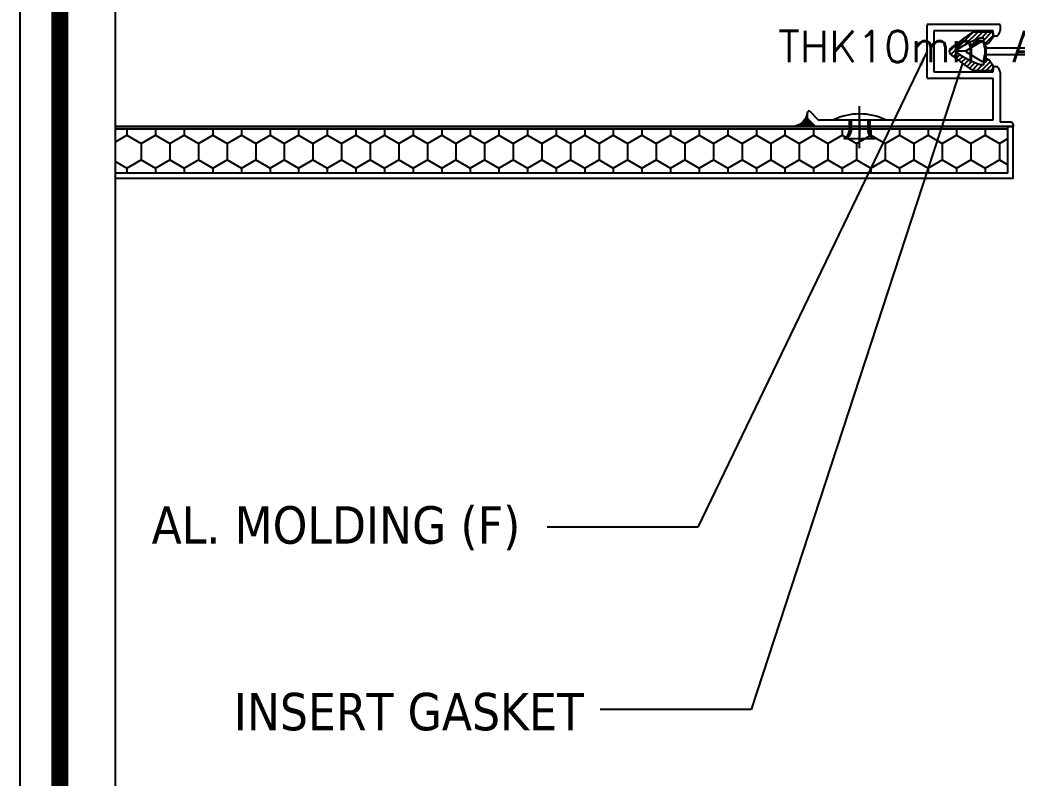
# Model space of a CAD drawing. Header units: millimetres. Extents: x 2352 to 12473, y 635 to 7997.
# Drawn here: x 3926.3 to 4118, y 2904.6 to 3050.4 of the extents above; entities that cross this region are included whole.
import ezdxf

# ---------------------------------------------------------------- set-up
doc = ezdxf.new("R2010")
doc.units = ezdxf.units.MM
doc.layers.get('Defpoints').update_dxf_attribs({"color": 187})
for name, color, linetype in [('4', 4, 'Continuous'), ('cen', 1, 'Continuous'), ('GASKET', 3, 'Continuous'), ('KD-ELE6', 8, 'Continuous'), ('nt', 34, 'Continuous'), ('OTHER', 8, 'Continuous'), ('PE', 9, 'Continuous'), ('REV01', 9, 'Continuous'), ('TE 07', 7, 'Continuous'), ('TEXT', 4, 'Continuous'), ('몰드', 2, 'Continuous')]:
    doc.layers.add(name, color=color, linetype=linetype)
doc.styles.add('Expo M', font='Expo M.ttf')
doc.styles.add('HS', font='simplex', dxfattribs={"bigfont": 'hs'})
doc.styles.get("Standard").update_dxf_attribs({"font": 'arial.ttf'})
doc.dimstyles.new('DS2', dxfattribs={"dimscale": 2, "dimtxt": 1.8, "dimasz": 1.5, "dimexe": 1, "dimexo": 1, "dimgap": 0.5, "dimtad": 1, "dimtoh": 1, "dimdec": 1, "dimzin": 1, "dimdsep": 46, "dimtxsty": 'Expo M', "dimcen": 2, "dimadec": 1, "dimazin": 0, "dimtfac": 1, "dimtdec": 4, "dimtix": 1, "dimtmove": 1, "dimatfit": 3, "dimfxl": 1, "dimtolj": 1, "dimtzin": 1, "dimarcsym": 0})

# ---------------------------------------------------------------- blocks, each defined once
blk = doc.blocks.new('POP-LIVET')
at = {"layer": 'cen', "ltscale": 0.1}
blk.add_line((0, -5.469868237722767), (0, 2.608310944549885), dxfattribs=at)
at = {"layer": 'OTHER'}
for p, q in [((-5, 0), (5, 0)), ((-2, 0), (-2, -2.3)), ((-1.600000000000023, 0), (-1.600000000000023, -2.300000000000003)), ((0, 0), (0, -3.3)), ((1.599999999999909, 0), (1.599999999999909, -2.299999999999998)), ((2, 0), (2, -2.3)), ((-3, -3.6), (3, -3.6))]:
    blk.add_line(p, q, dxfattribs=at)
for centre, radius, start, end in [((-5.175889333840216e-16, -10.82753331879879), 11.92625162277306, 65.2131826788236, 114.7868173211764), ((-3.676654541729838, -2.044881121746278), 1.695952857347376, 293.5145493299817, 351.3482666123633), ((-3.276654541729861, -2.044881121746278), 1.695952857347376, 293.5145493299817, 351.3482666123632), ((3.276654541729747, -2.044881121746277), 1.695952857347376, 188.6517333876367, 246.4854506700183), ((3.676654541729838, -2.044881121746278), 1.695952857347376, 188.6517333876367, 246.4854506700183)]:
    blk.add_arc(centre, radius, start, end, dxfattribs=at)
blk = doc.blocks.new('F2-A')
at = {"layer": '몰드', "color": 7}
for p, q in [((-25.56477302640087, 25.75), (-25.56477302640087, 24.95)), ((1.055051025719877, 25.99999999999915), (-25.31477302640087, 26)), ((-20.96209349806668, 24.7), (-20.66209349806559, 24.99999999999996)), ((-20.66209349806559, 24.99999999999996), (-20.36209349806813, 24.7)), ((1.299999999999272, 1.299999999999997), (1.299999999997453, 25.80000000000007)), ((-25.31477302640087, 24.7), (-20.96209349806668, 24.7)), ((-20.36209349806813, 24.7), (-1.818989403545856e-12, 24.7)), ((-1.818989403545856e-12, 24.7), (-1.818989403545856e-12, 15.04999999999999)), ((-1.818989403545856e-12, 13.84999999999999), (-7.995557817783411e-14, 0.8000000000000007)), ((23.87573593128946, 2.914213562378741), (22.26152236891176, 1.300000000000004)), ((24.24142135623697, 2.831370849904744), (24.15857864376267, 2.914213562378549)), ((24.29999999999745, 1.582842712472981), (24.30000000000109, 2.689949493667243)), ((-2.500000000000027, 0.3999999999999471), (-2.499999999999973, -1.77635683940025e-15)), ((-2.499999999999973, 0), (22.79999999999745, 0)), ((-2.100000000000027, 0.8), (-7.993605777301127e-14, 0.8)), ((13.99999999999818, 1.299999999999883), (1.299999999999272, 1.299999999999883)), ((14.29999999999927, 0.999999999999929), (13.99999999999818, 1.299999999999883)), ((14.59999999999854, 1.299999999999997), (14.29999999999927, 0.999999999999929)), ((22.26152236891176, 1.299999999999997), (14.59999999999854, 1.299999999999997)), ((22.79999999999745, 0), (24.24142135623333, 1.44142135623629))]:
    blk.add_line(p, q, dxfattribs=at)
blk.add_lwpolyline([(-1.818989403545856e-12, 15.04999999999999), (-13.92011523789879, 15.04999999999999), (-14.12006628453819, 16.13080124193871, 0.5475743055143261), (-14.5884062059391, 16.32107603286755), (-17.3354391792498, 14.6948494942099, 0.5172741696878781), (-17.3354391792498, 14.2051505057903), (-14.5884062059391, 12.57892396713223, 0.5475743055143283), (-14.12006628453819, 12.7691987580615), (-13.92011523789879, 13.84999999999999), (-1.818989403545856e-12, 13.84999999999999)], format="xyb", dxfattribs=at)
for centre, radius, start, end in [((-25.31477302640087, 25.75), 0.25, 90, 180), ((-25.31477302640087, 24.95), 0.25, 180, 270), ((1.055051025721696, 25.75000000000111), 0.2499999999980361, 11.53695903266034, 90.00000000020843), ((24.01715728752606, 2.772792206142405), 0.1999999999988742, 44.99999999999194, 135.0000000000254), ((24.10000000000036, 2.689949493665679), 0.2000000000007809, 4.478220991500631e-10, 45.00000000044621), ((-2.100000000000027, 0.4000000000000004), 0.4, 90, 180.0000000000076), ((24.09999999999673, 1.582842712475333), 0.2000000000007245, 314.9999999995521, 359.9999999993266)]:
    blk.add_arc(centre, radius, start, end, dxfattribs=at)
blk = doc.blocks.new('F1-A')
at = {"layer": '몰드', "color": 7}
for p, q in [((-13.99999999999818, 9.399999999999899), (-13.99999999999818, 19.49999999999996)), ((-13.79999999999745, 19.70000000000034), (-0.1999999999989086, 19.70000000000034)), ((1.818989403545856e-12, 19.49999999999996), (1.818989403545856e-12, 18.44670916832438)), ((-1.299999999997453, 18.4), (-12.69999999999891, 18.4)), ((-12.69999999999891, 18.4), (-12.69999999999891, 10.50000000000016)), ((-1.299999999997453, 17.3648292713711), (-1.299999999997453, 18.4)), ((-0.6356824828053504, 17.3648292713711), (-1.299999999997453, 17.3648292713711)), ((-0.02068900974336429, 18.35812266385957), (-0.4563714925498061, 17.47624276690586)), ((-1.299999999997453, 11.53517072862893), (-0.6356824828053504, 11.53517072862893)), ((-1.299999999997453, 10.49999999999986), (-1.299999999997453, 11.53517072862893)), ((-12.69999999999891, 10.50000000000016), (-1.299999999997453, 10.49999999999986)), ((-0.4563714925498061, 11.42375723309418), (-0.02068900974336429, 10.54187733614042)), ((1.818989403545856e-12, 10.453290831671), (1.419243389002214e-13, 0.7999999999999998)), ((-1.299999999997453, 9.199999999999896), (-13.79999999999745, 9.199999999999896)), ((-1.299999999999272, 1.299999999999997), (-1.299999999997453, 9.199999999999896)), ((-36.99999999999454, 1.582842712472996), (-36.99999999999818, 2.689949493667257)), ((-36.94142135623406, 2.83137084990463), (-36.85857864376158, 2.9142135623784)), ((-36.57573593128836, 2.914213562378578), (-34.96152236891066, 1.300000000000004)), ((-35.49999999999454, 0), (-36.94142135623042, 1.441421356236305)), ((2.500000000000155, 0), (-35.49999999999454, 0)), ((-34.96152236891066, 1.300000000000004), (-27.29999999999927, 1.300000000000004)), ((-27.29999999999927, 1.299999999999883), (-27, 0.999999999999929)), ((-27, 0.999999999999929), (-26.69999999999891, 1.299999999999883)), ((-26.69999999999891, 1.299999999999883), (-1.299999999999272, 1.299999999999883)), ((2.100000000000235, 0.7999999999999997), (1.4210854715202e-13, 0.7999999999999997)), ((2.500000000000234, 0.39999999999992), (2.500000000000234, 0))]:
    blk.add_line(p, q, dxfattribs=at)
for centre, radius, start, end in [((-13.79999999999745, 19.49999999999962), 0.2000000000007276, 90, 179.9999999999023), ((-0.1999999999989086, 19.49999999999945), 0.2000000000005571, 1.465599597218388e-10, 90), ((-0.6356824828053504, 17.5648292713711), 0.2000000000000033, 270.0000000002084, 333.7088621710748), ((-0.1999999999989086, 18.44670916832744), 0.2, 333.7088621701608, 359.9999999991222), ((-0.6356824828053504, 11.33517072862893), 0.1999999999999957, 26.29113782892598, 89.99999999979156), ((-0.2000000000080036, 10.45329083167024), 0.2000000000098577, 2.173972735873943e-10, 26.29113782914661), ((-13.79999999999927, 9.400000000000269), 0.2000000000003652, 180.0000000001034, 270.0000000001042), ((-36.79999999999927, 2.689949493665829), 0.2000000000001378, 134.9999999994202, 179.9999999995921), ((-36.71715728752497, 2.772792206142327), 0.1999999999988726, 44.99999999984398, 135.0000000000086), ((-36.79999999999382, 1.582842712475347), 0.2000000000007278, 180.0000000006733, 225.0000000004335), ((2.100000000000235, 0.3999999999999997), 0.4, 359.9999999999886, 90)]:
    blk.add_arc(centre, radius, start, end, dxfattribs=at)
blk = doc.blocks.new('AL-TEMPLATE')
at = {"color": 9, "const_width": 2.49600000000001}
blk.add_lwpolyline([(1976.337341245009, 1509.448256307067), (2808.337341245009, 1509.448256307067), (2808.337341245009, 927.0482563070436), (1976.337341245009, 927.0482563070436)], close=True, dxfattribs=at)
at = {"layer": 'nt', "color": 254, "linetype": 'Continuous', "ltscale": 2}
blk.add_lwpolyline([(1972.337341245009, 1515.248256307055), (1972.337341245009, 921.2482563070553), (2812.337341245009, 921.2482563070553), (2812.337341245009, 1515.248256307055)], close=True, dxfattribs=at)
at = {"layer": 'TE 07'}
blk.add_lwpolyline([(1984.073093346065, 1501.315819858999), (2709.081589143934, 1501.315819858999), (2709.081589143934, 935.1806927550533), (1984.073093346065, 935.1806927550533)], close=True, dxfattribs=at)

msp = doc.modelspace()

# ---------------------------------------------------------------- hatches: boundary and pattern name
at = {"true_color": 0x636466}
h = msp.add_hatch(dxfattribs=at)
h.set_pattern_fill('ANSI31', color=251, scale=0.2)
h.set_pattern_definition([(44.99999999999994, (-10585.59201369896, 3603.239892926365), (-0.4490128060534572, 0.4490128060534582), [])])
edge = h.paths.add_edge_path()
edge.add_line((4111.592571188681, 3046.941301274645), (4111.068962683188, 3046.941297514895))
edge.add_arc((4111.068969863481, 3045.941297514921), 1.000000000000312, 90.0004114005031, 110.2499072296288)
edge.add_arc((4117.746213444538, 3027.84174656598), 20.29194978207458, 110.2499072388047, 124.1430540749788)
edge.add_arc((4106.530477677836, 3044.391302382202), 0.3000000000146983, 125.2972840724828, 234.7027159275173)
edge.add_arc((4117.746213444298, 3060.940858198457), 20.29194978196701, 235.8569459256342, 249.7500927618065)
edge.add_arc((4111.068969863481, 3042.841307249542), 1.000000000001159, 249.7500927703712, 269.9995885994969)
edge.add_line((4111.068962683188, 3041.841307249568), (4111.592571188681, 3041.841303489819))
edge.add_line((4111.592571188681, 3041.841303489819), (4111.592571150264, 3042.641303421588))
edge.add_arc((4111.892571150252, 3042.641303436023), 0.2999999999883588, 89.99994892921711, 180.0000027569774, ccw=False)
edge.add_line((4111.892571417658, 3042.941303436011), (4112.25802011152, 3042.941303110281))
edge.add_arc((4112.258019844077, 3042.641303110267), 0.3000000000139436, 30.74030962177909, 89.99994892226908, ccw=False)
edge.add_line((4112.515867706199, 3042.794647428738), (4113.350419044713, 3041.691352669797))
edge.add_arc((4113.092571182715, 3041.538008351337), 0.2999999999014439, -1.5424620869453065e-06, 30.740309632062576, ccw=False)
edge.add_line((4113.392571182616, 3041.538008343261), (4113.392571169228, 3041.041303479062))
edge.add_arc((4112.99257116919, 3041.041303489841), 0.4000000000378351, 270.0000000020844, 359.99999845597455, ccw=False)
edge.add_line((4112.992571169205, 3040.641303489807), (4109.809503741955, 3040.641303489865))
edge.add_arc((4109.80950374189, 3041.641303489854), 0.9999999999890861, 235.5499994024427, 270.00000000375195, ccw=False)
edge.add_arc((4062.92503274732, 2981.861907510032), 74.97396453526797, 51.84447124556585, 55.18767903996338)
edge.add_arc((4106.716972237795, 3045.25666016492), 2.088691988309138, 222.4726678922103, 241.7056553156599, ccw=False)
edge.add_arc((4105.892571175937, 3044.391302382232), 0.9000000000110451, 142.730585974388, 217.269414025612, ccw=False)
edge.add_arc((4106.716972237795, 3043.525944599543), 2.088691988309566, 118.2943446843401, 137.5273321077897, ccw=False)
edge.add_arc((4062.925032748317, 3106.920697254402), 74.97396453467488, 304.8123209594239, 308.1555287538214)
edge.add_arc((4109.809503741984, 3047.14130127458), 1.00000000001698, 90.00000000166762, 124.4500006029696, ccw=False)
edge.add_line((4109.809503741955, 3048.141301274598), (4112.993874347056, 3048.141301274656))
edge.add_arc((4112.992571137009, 3047.741303397634), 0.3999999999737092, 9.379789389640791e-09, 89.81332858097642, ccw=False)
edge.add_line((4113.392571136981, 3047.741303397699), (4113.392571137039, 3047.244597520104))
edge.add_arc((4113.092571137022, 3047.244597520021), 0.3000000000174623, -30.740344532391077, 1.5980390344338957e-08, ccw=False)
edge.add_line((4113.350418905713, 3047.09125304444), (4112.515866390531, 3045.987958253194))
edge.add_arc((4112.258018621855, 3046.141302728854), 0.3000000000451754, 269.99994893199624, 329.2596554530503, ccw=False)
edge.add_line((4112.258018354463, 3045.841302728812), (4111.892570872369, 3045.841303054483))
edge.add_arc((4111.892571139717, 3046.141303054475), 0.2999999999921156, 179.9999973104185, 269.99994894033387, ccw=False)
edge.add_line((4111.592571139729, 3046.141303068558), (4111.592571175817, 3046.941302794155))
h = msp.add_hatch()
h.set_pattern_fill('ANSI37', color=5, scale=0.1)
h.set_pattern_definition([(44.99999999999994, (-9338.412149767464, 2999.852528966214), (-0.2245064030267286, 0.2245064030267291), []), (134.9999999999999, (-9338.412149767464, 2999.852528966214), (-0.2245064030267291, -0.2245064030267286), [])])
h.paths.add_polyline_path([(4077.69257117591, 3032.6312518759), (4077.69257117591, 3031.524145094685, 0.1989123673787662), (4077.751149819684, 3031.382723738447), (4079.19257117591, 3029.94130238222), (4075.221884935148, 3029.94130238222, 0.30220431859571)])
at = {"layer": 'KD-ELE6'}
h = msp.add_hatch(dxfattribs=at)
h.set_pattern_fill('HONEY', color=73, angle=270)
h.set_pattern_definition([(270, (3168.720263190844, 2388.501060344228), (2.749629999999994, -4.762500000000004), [3.175, -6.35]), (29.99999999999991, (3168.720263190844, 2388.501060344228), (2.749630985523397, 4.762499431007802), [3.174999999999983, -6.349999999999965]), (329.9999999999999, (3168.720263190844, 2388.501060344228), (5.499260985523389, -5.689922018094666e-07), [-6.35, 3.175])])
h.paths.add_polyline_path([(3944.687075209644, 3029.44130238222), (3944.687075209644, 3020.94130238222), (4116.19257117591, 3020.94130238222), (4116.19257117591, 3029.44130238222)])

# ---------------------------------------------------------------- linework, layer by layer
msp.add_lwpolyline([(4077.69257117591, 3032.6312518759, -0.3022043185957086), (4075.221884935148, 3029.94130238222, 0.6513068222187454)], format="xyb")
at = {"layer": 'Defpoints'}
msp.add_line((4108.230477677818, 3044.391302382232), (4106.160003800629, 3044.391302382232), dxfattribs=at)
at = {"layer": 'GASKET', "color": 11, "ltscale": 2, "true_color": 0xf27172}
msp.add_lwpolyline([(4111.592571188681, 3046.941301274645), (4111.068962683188, 3046.941297514895, 0.08858573204028462), (4110.722854325475, 3046.879489411258, 0.06069465445765206), (4106.357131996643, 3044.636151876424, 0.5172741696888749), (4106.357131996643, 3044.146452887981, 0.06069465445765195), (4110.722854325475, 3041.903115353205, 0.08858573204028396), (4111.068962683188, 3041.841307249568), (4111.592571188681, 3041.841303489819), (4111.592571150264, 3042.641303421588, -0.4142138375367755), (4111.892571417658, 3042.941303436011), (4112.25802011152, 3042.941303110281, -0.2644898071947422), (4112.515867706199, 3042.794647428738), (4113.350419044713, 3041.691352669797, -0.1349401113497019), (4113.392571182616, 3041.538008343261), (4113.392571169228, 3041.041303479062, -0.4142135544716215), (4112.992571169205, 3040.641303489807), (4109.809503741955, 3040.641303489865, -0.1514589470970033), (4109.243816897724, 3040.816683338322, 0.0145885307012989), (4105.726929519602, 3043.417516440742, -0.08411729764553574), (4105.176354002077, 3043.846295079631, -0.3372116763819152), (4105.176354002077, 3044.936309684832, -0.08411729764553574), (4105.726929519602, 3045.365088323721, 0.01458853070129897), (4109.243816897724, 3047.965921426083, -0.1514589470970033), (4109.809503741955, 3048.141301274598), (4112.993874347056, 3048.141301274656, -0.4132596287992981), (4113.392571136981, 3047.741303397699), (4113.392571137039, 3047.244597520104, -0.1349402596226118), (4113.350418905713, 3047.09125304444), (4112.515866390531, 3045.987958253194, -0.2644901210218785), (4112.258018354463, 3045.841302728812), (4111.892570872369, 3045.841303054483, -0.4142133151052823), (4111.592571139729, 3046.141303068558), (4111.592571175817, 3046.941302794155)], format="xyb", dxfattribs=at)
at = {"layer": 'PE', "color": 9}
for p, q in [((3944.687075209644, 3029.94130238222), (4117.19257117591, 3029.94130238222)), ((4117.19257117591, 3029.94130238222), (3944.687075209644, 3029.94130238222)), ((4116.19257117591, 3029.44130238222), (3944.687075209644, 3029.44130238222))]:
    msp.add_line(p, q, dxfattribs=at)
at = {"layer": 'PE', "color": 4}
for p, q in [((4116.19257117591, 3020.94130238222), (3944.687075209644, 3020.94130238222)), ((4117.19257117591, 3019.94130238222), (3944.687075209644, 3019.94130238222))]:
    msp.add_line(p, q, dxfattribs=at)
for points in [[(4116.19257117591, 3020.94130238222), (4116.19257117591, 3029.94130238222)], [(4117.19257117591, 3019.94130238222), (4117.19257117591, 3029.94130238222)]]:
    msp.add_lwpolyline(points, dxfattribs=at)

# ---------------------------------------------------------------- block references
for name, p in [('F2-A', (4125.69257117591, 3029.94130238222)), ('F1-A', (4114.69257117591, 3029.94130238222)), ('POP-LIVET', (4087.69257117591, 3031.241302382208))]:
    msp.add_blockref(name, p)
at = {"layer": '4', "xscale": 1.32, "yscale": 1.32, "zscale": 1.32, "rotation": 270}
msp.add_blockref('AL-TEMPLATE', (2710.248560772976, 6244.420276461718), dxfattribs=at)

# ---------------------------------------------------------------- texts
at = {"layer": 'TEXT', "color": 7, "style": 'HS'}
msp.add_text('THK10mm ANODIZED AL. COMPOSITE PANEL', height=6, dxfattribs=at).set_placement((4072.069680225657, 3042.325773621385))
at = {"layer": 'TEXT', "char_height": 7.2, "width": 89.04774193548387, "attachment_point": 1, "line_spacing_factor": 0.9638554216867471}
for s, insert in [('\\pxqr;{\\fTahoma|b0|i0|c129|p34;AL. MOLDING (F)}', (3933.433596477429, 2956.881658640912)), ('\\pxqr;{\\fTahoma|b0|i0|c129|p34;INSERT GASKET}', (3945.674033242329, 2920.978036620294))]:
    msp.add_mtext(s, dxfattribs=dict(at, insert=insert))

# ---------------------------------------------------------------- leaders
at = {"layer": 'REV01'}
for points in [[(4100.69257117591, 3044.391302382217), (4056.605564159065, 2952.864067494731), (4027.617299403952, 2952.864067494731)], [(4107.50434437544, 3042.142752999276), (4066.82375587961, 2917.782237291431), (4037.835491124497, 2917.782237291431)]]:
    msp.add_leader(points, dimstyle='DS2', override={"dimgap": 0.5, "dimtad": 0}, dxfattribs=at)

doc.saveas('drawing.dxf')
